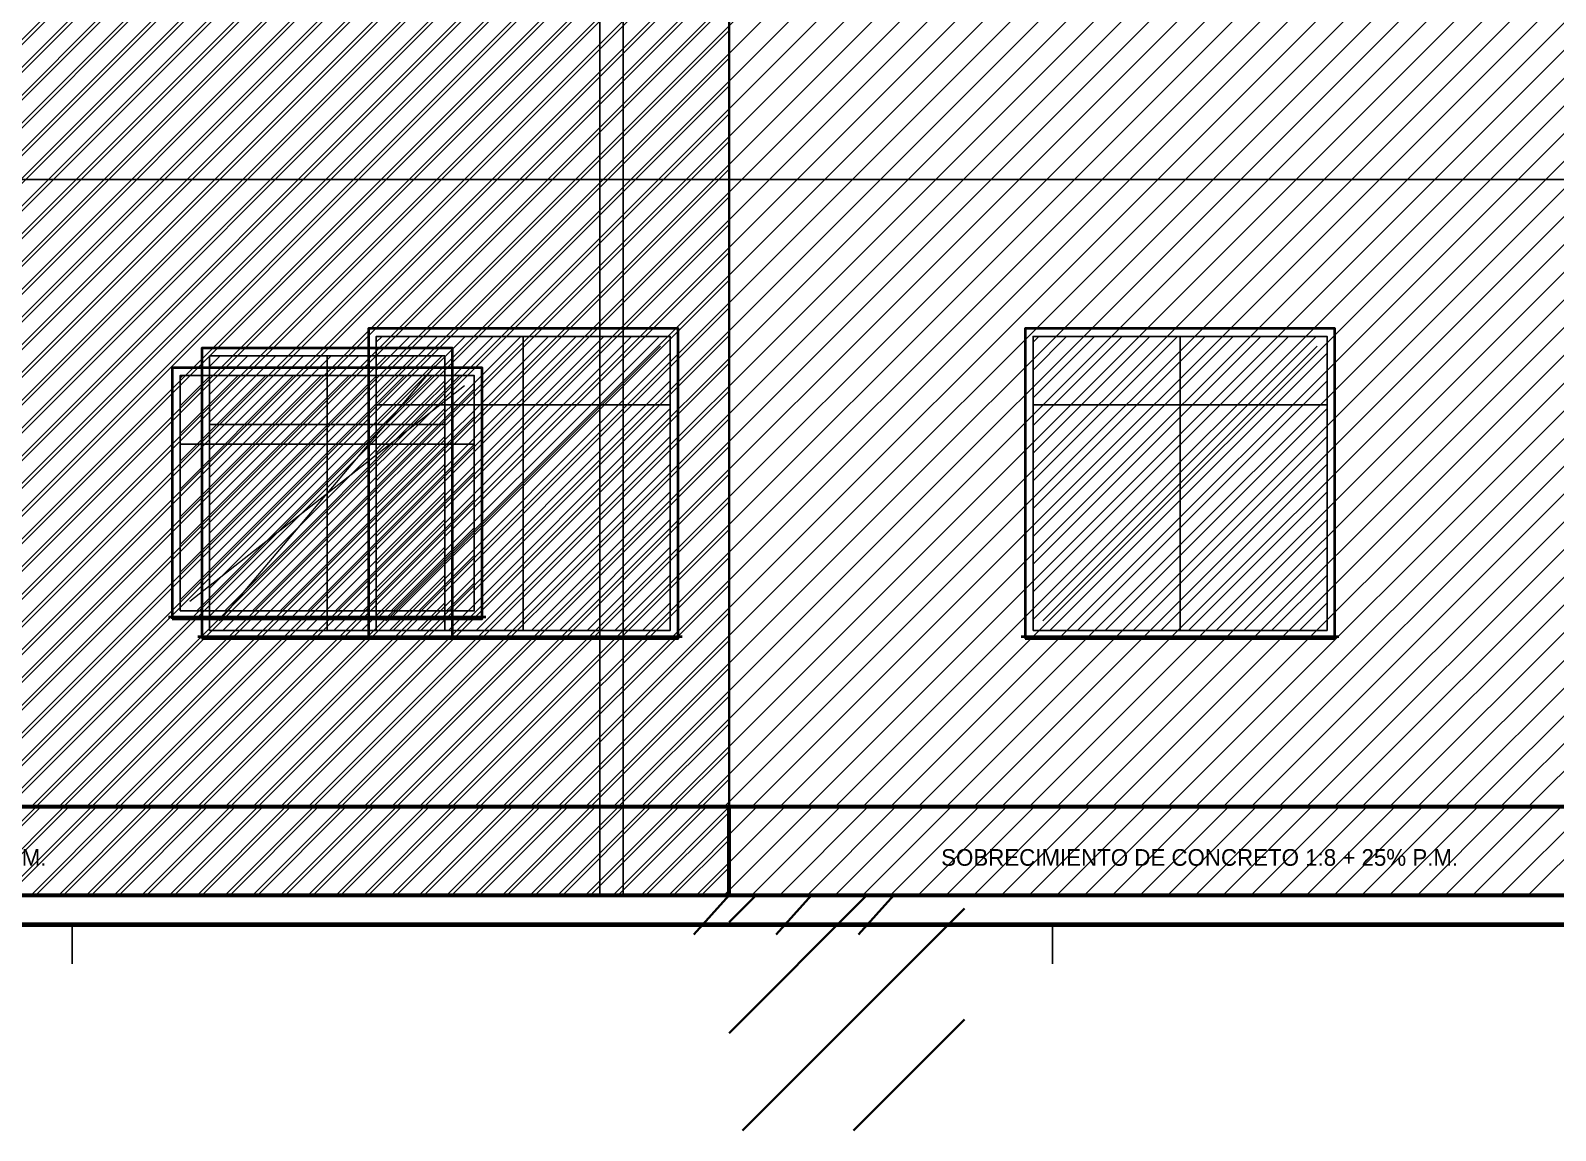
# Model space of a CAD drawing. Header units: metres. Extents: x -1.4 to 41.5, y -29.1 to 7.2.
# Drawn here: x 6.04 to 13.81, y -1.65 to 3.96 of the extents above; entities that cross this region are included whole.
import ezdxf
from ezdxf.enums import TextEntityAlignment as Align

# ---------------------------------------------------------------- set-up
doc = ezdxf.new("R2010")
doc.units = ezdxf.units.M
for name, color, linetype, lineweight in [('carpinteria', 7, 'CONTINUOUS', 25), ('fondo', 7, 'CONTINUOUS', 5), ('hatch', 7, 'CONTINUOUS', 9), ('hormigon', 7, 'CONTINUOUS', 30), ('marco', 7, 'CONTINUOUS', 70), ('marco-fino', 7, 'CONTINUOUS', 25), ('marco-medio', 7, 'CONTINUOUS', 40), ('muro-corte', 7, 'CONTINUOUS', 60), ('muro-visto', 7, 'CONTINUOUS', 35), ('sombra', 7, 'CONTINUOUS', 5), ('terreno', 7, 'CONTINUOUS', 35), ('texto-suave', 7, 'CONTINUOUS', 5), ('vidrio', 7, 'CONTINUOUS', 18)]:
    doc.layers.add(name, color=color, linetype=linetype, lineweight=lineweight)

msp = doc.modelspace()

# ---------------------------------------------------------------- linework, layer by layer
at = {"layer": 'carpinteria'}
for p, q in [((8.94, -0.45), (8.94, 6.9)), ((8.94, -0.45), (8.94, 6.9)), ((9.06, -0.45), (9.06, 6.9)), ((9.06, -0.45), (9.06, 6.9)), ((8.55, 0.9), (8.55, 2.4)), ((8.55, 0.9), (8.55, 2.4)), ((11.9, 0.9), (11.9, 2.4)), ((11.9, 0.9), (11.9, 2.4)), ((7.55, 0.9), (7.55, 2.3)), ((7.55, 1), (7.55, 2.2)), ((7.8, 2.05), (9.3, 2.05)), ((7.8, 2.05), (9.3, 2.05)), ((11.15, 2.05), (12.65, 2.05)), ((11.15, 2.05), (12.65, 2.05)), ((6.95, 1.95), (8.15, 1.95)), ((6.8, 1.85), (8.3, 1.85))]:
    msp.add_line(p, q, dxfattribs=at)
for points in [[(7.8, 0.9), (9.3, 0.9), (9.3, 2.4), (7.8, 2.4)], [(7.8, 0.9), (9.3, 0.9), (9.3, 2.4), (7.8, 2.4)], [(11.15, 0.9), (12.65, 0.9), (12.65, 2.4), (11.15, 2.4)], [(11.15, 0.9), (12.65, 0.9), (12.65, 2.4), (11.15, 2.4)], [(6.95, 0.9), (8.15, 0.9), (8.15, 2.3), (6.95, 2.3)], [(6.8, 1), (8.3, 1), (8.3, 2.2), (6.8, 2.2)]]:
    msp.add_lwpolyline(points, close=True, dxfattribs=at)
at = {"layer": 'fondo'}
for points in [[(7.8, 0.9), (9.3, 0.9), (9.3, 2.4), (7.8, 2.4)], [(7.8, 0.9), (9.3, 0.9), (9.3, 2.4), (7.8, 2.4)], [(11.15, 0.9), (12.65, 0.9), (12.65, 2.4), (11.15, 2.4)], [(11.15, 0.9), (12.65, 0.9), (12.65, 2.4), (11.15, 2.4)], [(6.95, 0.9), (8.15, 0.9), (8.15, 2.3), (6.95, 2.3)], [(6.8, 1), (8.3, 1), (8.3, 2.2), (6.8, 2.2)]]:
    msp.add_lwpolyline(points, close=True, dxfattribs=at)
at = {"layer": 'hatch'}
for p, q in [((2.0797, 0), (8.5797, 6.5)), ((2.0797, 0), (8.5797, 6.5)), ((2.1047, 0), (8.6047, 6.5)), ((2.1047, 0), (8.6047, 6.5)), ((2.2211, 0), (8.7211, 6.5)), ((2.2211, 0), (8.7211, 6.5)), ((2.2461, 0), (8.7461, 6.5)), ((2.2461, 0), (8.7461, 6.5)), ((2.3625, 0), (8.8625, 6.5)), ((2.3625, 0), (8.8625, 6.5)), ((2.3875, 0), (8.8875, 6.5)), ((2.3875, 0), (8.8875, 6.5)), ((2.504, 0), (9.004, 6.5)), ((2.504, 0), (9.004, 6.5)), ((2.5289, 0), (9.0289, 6.5)), ((2.5289, 0), (9.0289, 6.5)), ((2.6454, 0), (9.1454, 6.5)), ((2.6454, 0), (9.1454, 6.5)), ((2.6704, 0), (9.1704, 6.5)), ((2.6704, 0), (9.1704, 6.5)), ((2.7868, 0), (9.2868, 6.5)), ((2.7868, 0), (9.2868, 6.5)), ((2.8118, 0), (9.3118, 6.5)), ((2.8118, 0), (9.3118, 6.5)), ((2.9282, 0), (9.4282, 6.5)), ((2.9282, 0), (9.4282, 6.5)), ((2.9532, 0), (9.4532, 6.5)), ((2.9532, 0), (9.4532, 6.5)), ((3.0696, 0), (9.5696, 6.5)), ((3.0696, 0), (9.5696, 6.5)), ((3.0946, 0), (9.5946, 6.5)), ((3.0946, 0), (9.5946, 6.5)), ((3.2111, 0), (9.7111, 6.5)), ((3.2111, 0), (9.7111, 6.5)), ((3.3525, 0), (9.8525, 6.5)), ((3.3525, 0), (9.8525, 6.5)), ((3.4939, 0), (9.9939, 6.5)), ((3.4939, 0), (9.9939, 6.5)), ((3.6353, 0), (10.1353, 6.5)), ((3.6353, 0), (10.1353, 6.5)), ((3.7767, 0), (10.2767, 6.5)), ((3.7767, 0), (10.2767, 6.5)), ((3.9182, 0), (10.4182, 6.5)), ((3.9182, 0), (10.4182, 6.5)), ((4.0596, 0), (10.5596, 6.5)), ((4.0596, 0), (10.5596, 6.5)), ((4.201, 0), (10.701, 6.5)), ((4.201, 0), (10.701, 6.5)), ((4.3424, 0), (10.8424, 6.5)), ((4.3424, 0), (10.8424, 6.5)), ((4.4839, 0), (10.9839, 6.5)), ((4.4839, 0), (10.9839, 6.5)), ((4.6253, 0), (11.1253, 6.5)), ((4.6253, 0), (11.1253, 6.5)), ((4.7667, 0), (11.2667, 6.5)), ((4.7667, 0), (11.2667, 6.5)), ((4.9081, 0), (11.4081, 6.5)), ((4.9081, 0), (11.4081, 6.5)), ((5.0495, 0), (11.5495, 6.5)), ((5.0495, 0), (11.5495, 6.5)), ((5.191, 0), (11.691, 6.5)), ((5.191, 0), (11.691, 6.5)), ((5.3324, 0), (11.8324, 6.5)), ((5.3324, 0), (11.8324, 6.5)), ((5.4738, 0), (11.9738, 6.5)), ((5.4738, 0), (11.9738, 6.5)), ((5.6152, 0), (12.1152, 6.5)), ((5.6152, 0), (12.1152, 6.5)), ((5.7566, 0), (12.2566, 6.5)), ((5.7566, 0), (12.2566, 6.5)), ((5.8981, 0), (12.3981, 6.5)), ((5.8981, 0), (12.3981, 6.5)), ((6.0395, 0), (12.5395, 6.5)), ((6.0395, 0), (12.5395, 6.5)), ((6.1809, 0), (12.6809, 6.5)), ((6.1809, 0), (12.6809, 6.5)), ((6.3223, 0), (12.8223, 6.5)), ((6.3223, 0), (12.8223, 6.5)), ((6.4638, 0), (12.9638, 6.5)), ((6.4638, 0), (12.9638, 6.5)), ((6.6052, 0), (13.1052, 6.5)), ((6.6052, 0), (13.1052, 6.5)), ((6.7466, 0), (13.2466, 6.5)), ((6.7466, 0), (13.2466, 6.5)), ((6.888, 0), (13.388, 6.5)), ((6.888, 0), (13.388, 6.5)), ((7.0294, 0), (13.5294, 6.5)), ((7.0294, 0), (13.5294, 6.5)), ((7.1709, 0), (13.6709, 6.5)), ((7.1709, 0), (13.6709, 6.5)), ((7.3123, 0), (13.8123, 6.5)), ((7.3123, 0), (13.8123, 6.5)), ((7.4537, 0), (13.9537, 6.5)), ((7.4537, 0), (13.9537, 6.5)), ((7.5951, 0), (14.0951, 6.5)), ((7.5951, 0), (14.0951, 6.5)), ((7.7365, 0), (14.2365, 6.5)), ((7.7365, 0), (14.2365, 6.5)), ((7.878, 0), (14.378, 6.5)), ((7.878, 0), (14.378, 6.5)), ((8.0194, 0), (14.5194, 6.5)), ((8.0194, 0), (14.5194, 6.5)), ((8.1608, 0), (14.6608, 6.5)), ((8.1608, 0), (14.6608, 6.5)), ((8.3022, 0), (14.8022, 6.5)), ((8.3022, 0), (14.8022, 6.5)), ((8.4437, 0), (14.9437, 6.5)), ((8.4437, 0), (14.9437, 6.5)), ((8.5851, 0), (15.0851, 6.5)), ((8.5851, 0), (15.0851, 6.5)), ((8.7265, 0), (15.2265, 6.5)), ((8.7265, 0), (15.2265, 6.5)), ((8.8679, 0), (15.3679, 6.5)), ((8.8679, 0), (15.3679, 6.5)), ((9.0093, 0), (15.5093, 6.5)), ((9.0093, 0), (15.5093, 6.5)), ((9.1508, 0), (15.6508, 6.5)), ((9.1508, 0), (15.6508, 6.5)), ((9.2922, 0), (15.7922, 6.5)), ((9.2922, 0), (15.7922, 6.5)), ((9.4336, 0), (15.9336, 6.5)), ((9.4336, 0), (15.9336, 6.5)), ((9.575, 0), (16.075, 6.5)), ((9.575, 0), (16.075, 6.5)), ((9.7164, 0), (16.2164, 6.5)), ((9.7164, 0), (16.2164, 6.5)), ((9.8579, 0), (16.3579, 6.5)), ((9.8579, 0), (16.3579, 6.5)), ((9.9993, 0), (16.4993, 6.5)), ((9.9993, 0), (16.4993, 6.5)), ((10.1407, 0), (16.6407, 6.5)), ((10.1407, 0), (16.6407, 6.5)), ((10.2821, 0), (16.7821, 6.5)), ((10.2821, 0), (16.7821, 6.5)), ((10.4235, 0), (16.9235, 6.5)), ((10.4235, 0), (16.9235, 6.5)), ((10.565, 0), (17.065, 6.5)), ((10.565, 0), (17.065, 6.5)), ((10.7064, 0), (17.2064, 6.5)), ((10.7064, 0), (17.2064, 6.5)), ((10.8478, 0), (17.3478, 6.5)), ((10.8478, 0), (17.3478, 6.5)), ((10.9892, 0), (17.4892, 6.5)), ((10.9892, 0), (17.4892, 6.5)), ((11.1307, 0), (17.6307, 6.5)), ((11.1307, 0), (17.6307, 6.5)), ((11.2721, 0), (17.7721, 6.5)), ((11.2721, 0), (17.7721, 6.5)), ((11.4135, 0), (17.9135, 6.5)), ((11.4135, 0), (17.9135, 6.5)), ((11.5549, 0), (18.0549, 6.5)), ((11.5549, 0), (18.0549, 6.5)), ((11.6963, 0), (18.1963, 6.5)), ((11.6963, 0), (18.1963, 6.5)), ((11.8378, 0), (18.3378, 6.5)), ((11.8378, 0), (18.3378, 6.5)), ((11.9792, 0), (18.4792, 6.5)), ((11.9792, 0), (18.4792, 6.5)), ((12.1206, 0), (18.6206, 6.5)), ((12.1206, 0), (18.6206, 6.5)), ((12.262, 0), (18.762, 6.5)), ((12.262, 0), (18.762, 6.5)), ((12.4034, 0), (18.9034, 6.5)), ((12.4034, 0), (18.9034, 6.5)), ((12.5449, 0), (19.0449, 6.5)), ((12.5449, 0), (19.0449, 6.5)), ((12.6863, 0), (19.1863, 6.5)), ((12.6863, 0), (19.1863, 6.5)), ((12.8277, 0), (19.3277, 6.5)), ((12.8277, 0), (19.3277, 6.5)), ((12.9691, 0), (19.4691, 6.5)), ((12.9691, 0), (19.4691, 6.5)), ((13.1106, 0), (19.6106, 6.5)), ((13.1106, 0), (19.6106, 6.5)), ((13.252, 0), (19.752, 6.5)), ((13.252, 0), (19.752, 6.5)), ((13.3934, 0), (19.8934, 6.5)), ((13.3934, 0), (19.8934, 6.5)), ((13.5348, 0), (20.0348, 6.5)), ((13.5348, 0), (20.0348, 6.5)), ((13.6762, 0), (20.1762, 6.5)), ((13.6762, 0), (20.1762, 6.5)), ((3.236, 0), (9.6, 6.364)), ((3.236, 0), (9.6, 6.364)), ((3.3775, 0), (9.6, 6.2225)), ((3.3775, 0), (9.6, 6.2225)), ((3.5189, 0), (9.6, 6.0811)), ((3.5189, 0), (9.6, 6.0811)), ((3.6603, 0), (9.6, 5.9397)), ((3.6603, 0), (9.6, 5.9397)), ((3.8017, 0), (9.6, 5.7983)), ((3.8017, 0), (9.6, 5.7983)), ((3.9431, 0), (9.6, 5.6569)), ((3.9431, 0), (9.6, 5.6569)), ((4.0846, 0), (9.6, 5.5154)), ((4.0846, 0), (9.6, 5.5154)), ((4.226, 0), (9.6, 5.374)), ((4.226, 0), (9.6, 5.374)), ((4.3674, 0), (9.6, 5.2326)), ((4.3674, 0), (9.6, 5.2326)), ((4.5088, 0), (9.6, 5.0912)), ((4.5088, 0), (9.6, 5.0912)), ((4.6503, 0), (9.6, 4.9497)), ((4.6503, 0), (9.6, 4.9497)), ((4.7917, 0), (9.6, 4.8083)), ((4.7917, 0), (9.6, 4.8083)), ((4.9331, 0), (9.6, 4.6669)), ((4.9331, 0), (9.6, 4.6669)), ((5.0745, 0), (9.6, 4.5255)), ((5.0745, 0), (9.6, 4.5255)), ((5.2159, 0), (9.6, 4.3841)), ((5.2159, 0), (9.6, 4.3841)), ((5.3574, 0), (9.6, 4.2426)), ((5.3574, 0), (9.6, 4.2426)), ((5.4988, 0), (9.6, 4.1012)), ((5.4988, 0), (9.6, 4.1012)), ((5.6402, 0), (9.6, 3.9598)), ((5.6402, 0), (9.6, 3.9598)), ((5.7816, 0), (9.6, 3.8184)), ((5.7816, 0), (9.6, 3.8184)), ((5.923, 0), (9.6, 3.677)), ((5.923, 0), (9.6, 3.677)), ((6.0645, 0), (9.6, 3.5355)), ((6.0645, 0), (9.6, 3.5355)), ((6.2059, 0), (9.6, 3.3941)), ((6.2059, 0), (9.6, 3.3941)), ((6.3473, 0), (9.6, 3.2527)), ((6.3473, 0), (9.6, 3.2527)), ((6.4887, 0), (9.6, 3.1113)), ((6.4887, 0), (9.6, 3.1113)), ((6.6302, 0), (9.6, 2.9698)), ((6.6302, 0), (9.6, 2.9698)), ((6.7716, 0), (9.6, 2.8284)), ((6.7716, 0), (9.6, 2.8284)), ((6.913, 0), (9.6, 2.687)), ((6.913, 0), (9.6, 2.687)), ((7.0544, 0), (9.6, 2.5456)), ((7.0544, 0), (9.6, 2.5456)), ((7.1958, 0), (9.6, 2.4042)), ((7.1958, 0), (9.6, 2.4042)), ((7.8, 0.9556), (9.2444, 2.4)), ((7.8, 1.0971), (9.1029, 2.4)), ((7.8, 1.2385), (8.9615, 2.4)), ((7.8, 1.3799), (8.8201, 2.4)), ((7.8, 1.5213), (8.6787, 2.4)), ((7.8, 1.6627), (8.5373, 2.4)), ((7.8, 1.8042), (8.3958, 2.4)), ((7.8, 1.9456), (8.2544, 2.4)), ((7.8, 2.087), (8.113, 2.4)), ((7.8, 2.2284), (7.9716, 2.4)), ((7.8, 2.3698), (7.8302, 2.4)), ((7.8, 0.9556), (9.2444, 2.4)), ((7.8, 1.0971), (9.1029, 2.4)), ((7.8, 1.2385), (8.9615, 2.4)), ((7.8, 1.3799), (8.8201, 2.4)), ((7.8, 1.5213), (8.6787, 2.4)), ((7.8, 1.6627), (8.5373, 2.4)), ((7.8, 1.8042), (8.3958, 2.4)), ((7.8, 1.9456), (8.2544, 2.4)), ((7.8, 2.087), (8.113, 2.4)), ((7.8, 2.2284), (7.9716, 2.4)), ((7.8, 2.3698), (7.8302, 2.4)), ((11.15, 0.9556), (12.5944, 2.4)), ((11.15, 1.0971), (12.4529, 2.4)), ((11.15, 1.2385), (12.3115, 2.4)), ((11.15, 1.3799), (12.1701, 2.4)), ((11.15, 1.5213), (12.0287, 2.4)), ((11.15, 1.6627), (11.8873, 2.4)), ((11.15, 1.8042), (11.7458, 2.4)), ((11.15, 1.9456), (11.6044, 2.4)), ((11.15, 2.087), (11.463, 2.4)), ((11.15, 2.2284), (11.3216, 2.4)), ((11.15, 2.3698), (11.1802, 2.4)), ((11.15, 0.9556), (12.5944, 2.4)), ((11.15, 1.0971), (12.4529, 2.4)), ((11.15, 1.2385), (12.3115, 2.4)), ((11.15, 1.3799), (12.1701, 2.4)), ((11.15, 1.5213), (12.0287, 2.4)), ((11.15, 1.6627), (11.8873, 2.4)), ((11.15, 1.8042), (11.7458, 2.4)), ((11.15, 1.9456), (11.6044, 2.4)), ((11.15, 2.087), (11.463, 2.4)), ((11.15, 2.2284), (11.3216, 2.4)), ((11.15, 2.3698), (11.1802, 2.4)), ((6.95, 1.1142), (8.1358, 2.3)), ((6.95, 1.2556), (7.9944, 2.3)), ((6.95, 1.3971), (7.8529, 2.3)), ((6.95, 1.5385), (7.7115, 2.3)), ((6.95, 1.6799), (7.5701, 2.3)), ((6.95, 1.8213), (7.4287, 2.3)), ((6.95, 1.9627), (7.2873, 2.3)), ((6.95, 2.1042), (7.1458, 2.3)), ((6.95, 2.2456), (7.0044, 2.3)), ((7.3373, 0), (9.6, 2.2627)), ((7.3373, 0), (9.6, 2.2627)), ((7.8858, 0.9), (9.3, 2.3142)), ((7.8858, 0.9), (9.3, 2.3142)), ((11.2358, 0.9), (12.65, 2.3142)), ((11.2358, 0.9), (12.65, 2.3142)), ((6.8, 1.0556), (7.9444, 2.2)), ((6.8, 1.1971), (7.8029, 2.2)), ((6.8, 1.3385), (7.6615, 2.2)), ((6.8, 1.4799), (7.5201, 2.2)), ((6.8, 1.6213), (7.3787, 2.2)), ((6.8, 1.7627), (7.2373, 2.2)), ((6.8, 1.9042), (7.0958, 2.2)), ((6.8, 2.0456), (6.9544, 2.2)), ((6.8, 2.187), (6.813, 2.2)), ((6.8858, 1), (8.0858, 2.2)), ((7.0272, 1), (8.2272, 2.2)), ((6.95, 0.9728), (8.15, 2.1728)), ((7.1686, 1), (8.3, 2.1314)), ((7.4787, 0), (9.6, 2.1213)), ((7.4787, 0), (9.6, 2.1213)), ((8.0272, 0.9), (9.3, 2.1728)), ((8.0272, 0.9), (9.3, 2.1728)), ((11.3772, 0.9), (12.65, 2.1728)), ((11.3772, 0.9), (12.65, 2.1728)), ((7.0186, 0.9), (8.15, 2.0314)), ((8.1686, 0.9), (9.3, 2.0314)), ((8.1686, 0.9), (9.3, 2.0314)), ((11.5186, 0.9), (12.65, 2.0314)), ((11.5186, 0.9), (12.65, 2.0314)), ((7.3101, 1), (8.3, 1.9899)), ((7.6201, 0), (9.6, 1.9799)), ((7.6201, 0), (9.6, 1.9799)), ((7.1601, 0.9), (8.15, 1.8899)), ((8.3101, 0.9), (9.3, 1.8899)), ((8.3101, 0.9), (9.3, 1.8899)), ((11.6601, 0.9), (12.65, 1.8899)), ((11.6601, 0.9), (12.65, 1.8899)), ((7.4515, 1), (8.3, 1.8485)), ((7.7615, 0), (9.6, 1.8385)), ((7.7615, 0), (9.6, 1.8385)), ((7.3015, 0.9), (8.15, 1.7485)), ((8.4515, 0.9), (9.3, 1.7485)), ((8.4515, 0.9), (9.3, 1.7485)), ((11.8015, 0.9), (12.65, 1.7485)), ((11.8015, 0.9), (12.65, 1.7485)), ((7.5929, 1), (8.3, 1.7071)), ((7.9029, 0), (9.6, 1.6971)), ((7.9029, 0), (9.6, 1.6971)), ((7.4429, 0.9), (8.15, 1.6071)), ((7.7343, 1), (8.3, 1.5657)), ((8.5929, 0.9), (9.3, 1.6071)), ((8.5929, 0.9), (9.3, 1.6071)), ((11.9429, 0.9), (12.65, 1.6071)), ((11.9429, 0.9), (12.65, 1.6071)), ((8.0444, 0), (9.6, 1.5556)), ((8.0444, 0), (9.6, 1.5556)), ((7.5843, 0.9), (8.15, 1.4657)), ((7.8757, 1), (8.3, 1.4243)), ((8.1858, 0), (9.6, 1.4142)), ((8.1858, 0), (9.6, 1.4142)), ((8.7343, 0.9), (9.3, 1.4657)), ((8.7343, 0.9), (9.3, 1.4657)), ((12.0843, 0.9), (12.65, 1.4657)), ((12.0843, 0.9), (12.65, 1.4657)), ((7.7257, 0.9), (8.15, 1.3243)), ((8.8757, 0.9), (9.3, 1.3243)), ((8.8757, 0.9), (9.3, 1.3243)), ((12.2257, 0.9), (12.65, 1.3243)), ((12.2257, 0.9), (12.65, 1.3243)), ((8.0172, 1), (8.3, 1.2828)), ((8.3272, 0), (9.6, 1.2728)), ((8.3272, 0), (9.6, 1.2728)), ((7.8672, 0.9), (8.15, 1.1828)), ((9.0172, 0.9), (9.3, 1.1828)), ((9.0172, 0.9), (9.3, 1.1828)), ((12.3672, 0.9), (12.65, 1.1828)), ((12.3672, 0.9), (12.65, 1.1828)), ((8.1586, 1), (8.3, 1.1414)), ((8.4686, 0), (9.6, 1.1314)), ((8.4686, 0), (9.6, 1.1314)), ((8.0086, 0.9), (8.15, 1.0414)), ((9.1586, 0.9), (9.3, 1.0414)), ((9.1586, 0.9), (9.3, 1.0414)), ((12.5086, 0.9), (12.65, 1.0414)), ((12.5086, 0.9), (12.65, 1.0414)), ((8.6101, 0), (9.6, 0.9899)), ((8.6101, 0), (9.6, 0.9899)), ((8.7515, 0), (9.6, 0.8485)), ((8.7515, 0), (9.6, 0.8485)), ((8.8929, 0), (9.6, 0.7071)), ((8.8929, 0), (9.6, 0.7071)), ((9.0343, 0), (9.6, 0.5657)), ((9.0343, 0), (9.6, 0.5657)), ((9.1757, 0), (9.6, 0.4243)), ((9.1757, 0), (9.6, 0.4243)), ((9.3172, 0), (9.6, 0.2828)), ((9.3172, 0), (9.6, 0.2828)), ((9.4586, 0), (9.6, 0.1414)), ((9.4586, 0), (9.6, 0.1414)), ((5.6152, -0.45), (6.0652, 0)), ((5.6152, -0.45), (6.0652, 0)), ((5.7566, -0.45), (6.2066, 0)), ((5.7566, -0.45), (6.2066, 0)), ((6.0645, -0.45), (6.5145, 0)), ((6.0645, -0.45), (6.5145, 0)), ((6.1809, -0.45), (6.6309, 0)), ((6.1809, -0.45), (6.6309, 0)), ((6.2059, -0.45), (6.6559, 0)), ((6.2059, -0.45), (6.6559, 0)), ((6.3223, -0.45), (6.7723, 0)), ((6.3223, -0.45), (6.7723, 0)), ((6.3473, -0.45), (6.7973, 0)), ((6.3473, -0.45), (6.7973, 0)), ((6.6302, -0.45), (7.0802, 0)), ((6.6302, -0.45), (7.0802, 0)), ((6.7466, -0.45), (7.1966, 0)), ((6.7466, -0.45), (7.1966, 0)), ((6.7716, -0.45), (7.2216, 0)), ((6.7716, -0.45), (7.2216, 0)), ((6.888, -0.45), (7.338, 0)), ((6.888, -0.45), (7.338, 0)), ((6.913, -0.45), (7.363, 0)), ((6.913, -0.45), (7.363, 0)), ((7.0294, -0.45), (7.4794, 0)), ((7.0294, -0.45), (7.4794, 0)), ((7.0544, -0.45), (7.5044, 0)), ((7.0544, -0.45), (7.5044, 0)), ((7.1958, -0.45), (7.6458, 0)), ((7.1958, -0.45), (7.6458, 0)), ((7.3123, -0.45), (7.7623, 0)), ((7.3123, -0.45), (7.7623, 0)), ((7.3373, -0.45), (7.7873, 0)), ((7.3373, -0.45), (7.7873, 0)), ((7.4537, -0.45), (7.9037, 0)), ((7.4537, -0.45), (7.9037, 0)), ((7.4787, -0.45), (7.9287, 0)), ((7.4787, -0.45), (7.9287, 0)), ((7.5951, -0.45), (8.0451, 0)), ((7.5951, -0.45), (8.0451, 0)), ((7.6201, -0.45), (8.0701, 0)), ((7.6201, -0.45), (8.0701, 0)), ((7.7365, -0.45), (8.1865, 0)), ((7.7365, -0.45), (8.1865, 0)), ((7.7615, -0.45), (8.2115, 0)), ((7.7615, -0.45), (8.2115, 0)), ((7.878, -0.45), (8.328, 0)), ((7.878, -0.45), (8.328, 0)), ((7.9029, -0.45), (8.3529, 0)), ((7.9029, -0.45), (8.3529, 0)), ((8.0194, -0.45), (8.4694, 0)), ((8.0194, -0.45), (8.4694, 0)), ((8.0444, -0.45), (8.4944, 0)), ((8.0444, -0.45), (8.4944, 0)), ((8.1608, -0.45), (8.6108, 0)), ((8.1608, -0.45), (8.6108, 0)), ((8.1858, -0.45), (8.6358, 0)), ((8.1858, -0.45), (8.6358, 0)), ((8.3272, -0.45), (8.7772, 0)), ((8.3272, -0.45), (8.7772, 0)), ((8.4437, -0.45), (8.8937, 0)), ((8.4437, -0.45), (8.8937, 0)), ((8.4686, -0.45), (8.9186, 0)), ((8.4686, -0.45), (8.9186, 0)), ((8.5851, -0.45), (9.0351, 0)), ((8.5851, -0.45), (9.0351, 0)), ((8.6101, -0.45), (9.0601, 0)), ((8.6101, -0.45), (9.0601, 0)), ((8.7265, -0.45), (9.1765, 0)), ((8.7265, -0.45), (9.1765, 0)), ((8.7515, -0.45), (9.2015, 0)), ((8.7515, -0.45), (9.2015, 0)), ((8.8929, -0.45), (9.3429, 0)), ((8.8929, -0.45), (9.3429, 0)), ((9.0093, -0.45), (9.4593, 0)), ((9.0093, -0.45), (9.4593, 0)), ((9.0343, -0.45), (9.4843, 0)), ((9.0343, -0.45), (9.4843, 0)), ((9.1508, -0.45), (9.6008, 0)), ((9.1508, -0.45), (9.6008, 0)), ((9.2922, -0.45), (9.7422, 0)), ((9.2922, -0.45), (9.7422, 0)), ((9.4336, -0.45), (9.8836, 0)), ((9.4336, -0.45), (9.8836, 0)), ((9.7164, -0.45), (10.1664, 0)), ((9.7164, -0.45), (10.1664, 0)), ((9.8579, -0.45), (10.3079, 0)), ((9.8579, -0.45), (10.3079, 0)), ((9.9993, -0.45), (10.4493, 0)), ((9.9993, -0.45), (10.4493, 0)), ((10.2821, -0.45), (10.7321, 0)), ((10.2821, -0.45), (10.7321, 0)), ((10.4235, -0.45), (10.8735, 0)), ((10.4235, -0.45), (10.8735, 0)), ((10.565, -0.45), (11.015, 0)), ((10.565, -0.45), (11.015, 0)), ((10.7064, -0.45), (11.1564, 0)), ((10.7064, -0.45), (11.1564, 0)), ((10.8478, -0.45), (11.2978, 0)), ((10.8478, -0.45), (11.2978, 0)), ((10.9892, -0.45), (11.4392, 0)), ((10.9892, -0.45), (11.4392, 0)), ((11.1307, -0.45), (11.5807, 0)), ((11.1307, -0.45), (11.5807, 0)), ((11.2721, -0.45), (11.7221, 0)), ((11.2721, -0.45), (11.7221, 0)), ((11.4135, -0.45), (11.8635, 0)), ((11.4135, -0.45), (11.8635, 0)), ((11.5549, -0.45), (12.0049, 0)), ((11.5549, -0.45), (12.0049, 0)), ((11.6963, -0.45), (12.1463, 0)), ((11.6963, -0.45), (12.1463, 0)), ((11.8378, -0.45), (12.2878, 0)), ((11.8378, -0.45), (12.2878, 0)), ((11.9792, -0.45), (12.4292, 0)), ((11.9792, -0.45), (12.4292, 0)), ((12.1206, -0.45), (12.5706, 0)), ((12.1206, -0.45), (12.5706, 0)), ((12.262, -0.45), (12.712, 0)), ((12.262, -0.45), (12.712, 0)), ((12.4034, -0.45), (12.8534, 0)), ((12.4034, -0.45), (12.8534, 0)), ((12.5449, -0.45), (12.9949, 0)), ((12.5449, -0.45), (12.9949, 0)), ((12.6863, -0.45), (13.1363, 0)), ((12.6863, -0.45), (13.1363, 0)), ((12.8277, -0.45), (13.2777, 0)), ((12.8277, -0.45), (13.2777, 0)), ((12.9691, -0.45), (13.4191, 0)), ((12.9691, -0.45), (13.4191, 0)), ((13.1106, -0.45), (13.5606, 0)), ((13.1106, -0.45), (13.5606, 0)), ((13.252, -0.45), (13.702, 0)), ((13.252, -0.45), (13.702, 0)), ((13.3934, -0.45), (13.8434, 0)), ((13.3934, -0.45), (13.8434, 0)), ((13.5348, -0.45), (13.9848, 0)), ((13.5348, -0.45), (13.9848, 0)), ((13.6762, -0.45), (14.1262, 0)), ((13.6762, -0.45), (14.1262, 0)), ((5.6402, -0.45), (6.0902, 0)), ((5.6402, -0.45), (6.0902, 0)), ((5.7816, -0.45), (6.2316, 0)), ((5.7816, -0.45), (6.2316, 0)), ((5.8981, -0.45), (6.3481, 0)), ((5.8981, -0.45), (6.3481, 0)), ((5.923, -0.45), (6.373, 0)), ((5.923, -0.45), (6.373, 0)), ((6.0395, -0.45), (6.4895, 0)), ((6.0395, -0.45), (6.4895, 0)), ((6.4638, -0.45), (6.9138, 0)), ((6.4638, -0.45), (6.9138, 0)), ((6.4887, -0.45), (6.9387, 0)), ((6.4887, -0.45), (6.9387, 0)), ((6.6052, -0.45), (7.0552, 0)), ((6.6052, -0.45), (7.0552, 0)), ((7.1709, -0.45), (7.6209, 0)), ((7.1709, -0.45), (7.6209, 0)), ((8.3022, -0.45), (8.7522, 0)), ((8.3022, -0.45), (8.7522, 0)), ((8.8679, -0.45), (9.3179, 0)), ((8.8679, -0.45), (9.3179, 0)), ((9.1757, -0.45), (9.6, -0.0257)), ((9.1757, -0.45), (9.6, -0.0257)), ((9.575, -0.45), (10.025, 0)), ((9.575, -0.45), (10.025, 0)), ((10.1407, -0.45), (10.5907, 0)), ((10.1407, -0.45), (10.5907, 0)), ((9.3172, -0.45), (9.6, -0.1672)), ((9.3172, -0.45), (9.6, -0.1672)), ((9.4586, -0.45), (9.6, -0.3086)), ((9.4586, -0.45), (9.6, -0.3086))]:
    msp.add_line(p, q, dxfattribs=at)
at = {"layer": 'hormigon'}
for points in [[(0, -0.45), (24, -0.45), (24, 0), (0, 0)], [(0, -0.45), (24, -0.45), (24, 0), (0, 0)], [(0, -0.45), (9.6, -0.45), (9.6, 0), (0, 0)], [(0, -0.45), (9.6, -0.45), (9.6, 0), (0, 0)]]:
    msp.add_lwpolyline(points, close=True, dxfattribs=at)
at = {"layer": 'marco'}
msp.add_line((1.25, -0.6), (41.45, -0.6), dxfattribs=at)
at = {"layer": 'marco-fino'}
for p, q in [((0, 3.2), (24, 3.2)), ((0, 3.2), (24, 3.2)), ((0, 3.2), (9.6, 3.2)), ((0, 3.2), (9.6, 3.2)), ((6.25, -0.6), (6.25, -0.8)), ((11.25, -0.6), (11.25, -0.8))]:
    msp.add_line(p, q, dxfattribs=at)
at = {"layer": 'marco-medio'}
for p, q in [((6.74, 0.97), (8.36, 0.97)), ((6.89, 0.87), (8.21, 0.87)), ((7.74, 0.87), (9.36, 0.87)), ((7.74, 0.87), (9.36, 0.87)), ((11.09, 0.87), (12.71, 0.87)), ((11.09, 0.87), (12.71, 0.87)), ((0, 0), (24, 0)), ((0, 0), (24, 0)), ((0, 0), (9.6, 0)), ((0, 0), (9.6, 0))]:
    msp.add_line(p, q, dxfattribs=at)
for points in [[(7.76, 0.86), (9.34, 0.86), (9.34, 2.44), (7.76, 2.44)], [(7.76, 0.86), (9.34, 0.86), (9.34, 2.44), (7.76, 2.44)], [(11.11, 0.86), (12.69, 0.86), (12.69, 2.44), (11.11, 2.44)], [(11.11, 0.86), (12.69, 0.86), (12.69, 2.44), (11.11, 2.44)], [(6.91, 0.86), (8.19, 0.86), (8.19, 2.34), (6.91, 2.34)], [(6.76, 0.96), (8.34, 0.96), (8.34, 2.24), (6.76, 2.24)]]:
    msp.add_lwpolyline(points, close=True, dxfattribs=at)
at = {"layer": 'muro-corte'}
for points in [[(0, -0.45), (24, -0.45), (24, 0), (0, 0)], [(0, -0.45), (24, -0.45), (24, 0), (0, 0)], [(0, -0.45), (9.6, -0.45), (9.6, 0), (0, 0)], [(0, -0.45), (9.6, -0.45), (9.6, 0), (0, 0)]]:
    msp.add_lwpolyline(points, close=True, dxfattribs=at)
at = {"layer": 'muro-visto'}
for points in [[(0, 0), (24, 0), (24, 6.5), (0, 6.5)], [(0, 0), (24, 0), (24, 6.5), (0, 6.5)], [(0, 0), (9.6, 0), (9.6, 6.5), (0, 6.5)], [(0, 0), (9.6, 0), (9.6, 6.5), (0, 6.5)]]:
    msp.add_lwpolyline(points, close=True, dxfattribs=at)
at = {"layer": 'sombra'}
for points in [[(0, 0), (24, 0), (24, 6.5), (0, 6.5)], [(0, 0), (24, 0), (24, 6.5), (0, 6.5)], [(0, 0), (9.6, 0), (9.6, 6.5), (0, 6.5)], [(0, 0), (9.6, 0), (9.6, 6.5), (0, 6.5)]]:
    msp.add_lwpolyline(points, close=True, dxfattribs=at)
at = {"layer": 'terreno'}
for p, q in [((9.6, -0.45), (9.42, -0.65)), ((9.6, -0.45), (9.42, -0.65)), ((9.6, -0.45), (10.8, -0.45)), ((9.6, -1.1529), (10.3029, -0.45)), ((9.6, -0.5873), (9.7373, -0.45)), ((9.6, -0.45), (10.8, -0.45)), ((9.6, -1.1529), (10.3029, -0.45)), ((9.6, -0.5873), (9.7373, -0.45)), ((10.02, -0.45), (9.84, -0.65)), ((10.02, -0.45), (9.84, -0.65)), ((10.44, -0.45), (10.26, -0.65)), ((10.44, -0.45), (10.26, -0.65)), ((9.6686, -1.65), (10.8, -0.5186)), ((9.6686, -1.65), (10.8, -0.5186)), ((10.2343, -1.65), (10.8, -1.0843)), ((10.2343, -1.65), (10.8, -1.0843))]:
    msp.add_line(p, q, dxfattribs=at)
at = {"layer": 'vidrio'}
for p, q in [((7.85, 0.95), (9.25, 2.35)), ((7.85, 0.95), (9.25, 2.35)), ((11.2, 0.95), (12.6, 2.35)), ((11.2, 0.95), (12.6, 2.35)), ((7, 0.95), (8.1, 2.25)), ((6.85, 1.05), (8.25, 2.15))]:
    msp.add_line(p, q, dxfattribs=at)

# ---------------------------------------------------------------- texts
at = {"layer": 'texto-suave'}
for p in [(4.8, -0.3), (4.8, -0.3), (12, -0.3), (12, -0.3)]:
    msp.add_text('SOBRECIMIENTO DE CONCRETO 1:8 + 25% P.M.', height=0.085, dxfattribs=at).set_placement(p, align=Align.CENTER)

doc.saveas('drawing.dxf')
